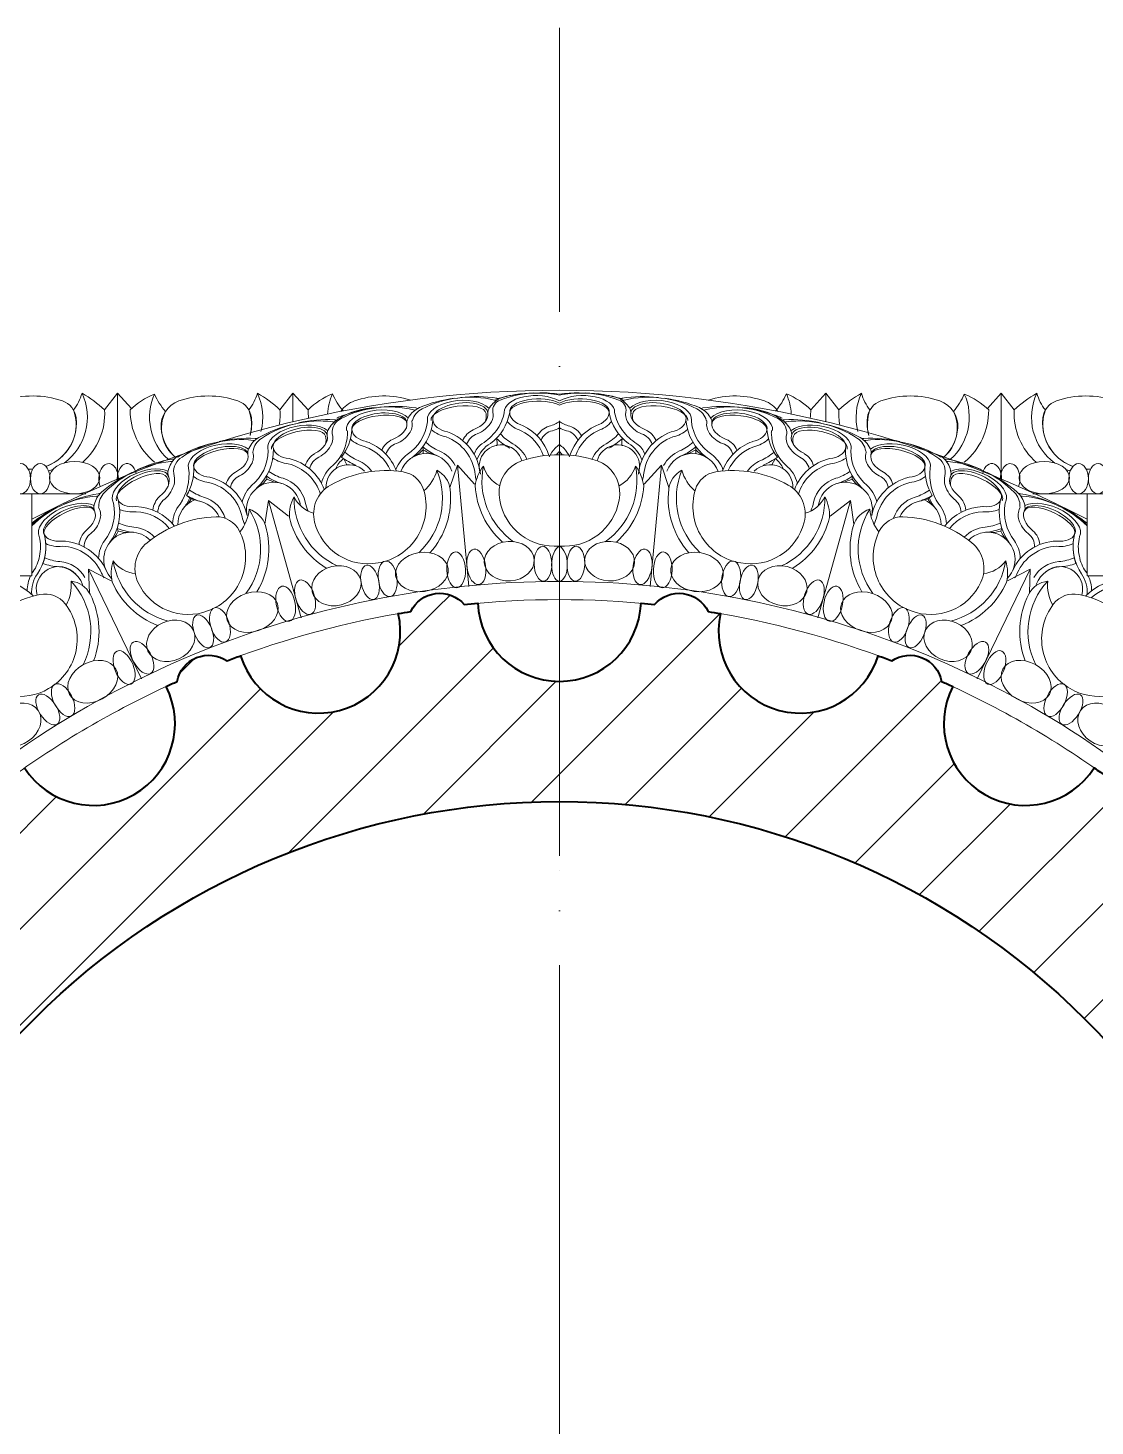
# Model space of a CAD drawing. Header units: millimetres. Extents: x 542654 to 551203, y 315718 to 321804.
# Drawn here: x 546226.6 to 546521, y 320487.3 to 320872.8 of the extents above; entities that cross this region are included whole.
import ezdxf

# ---------------------------------------------------------------- set-up
doc = ezdxf.new("R2010")
doc.units = ezdxf.units.MM
doc.linetypes.add('ACAD_ISO04W100', pattern=[30, 24, -3, 0, -3])
doc.layers.add('cad-block.com', color=250, linetype='Continuous')

msp = doc.modelspace()

# ---------------------------------------------------------------- hatches: boundary and pattern name
at = {"layer": 'cad-block.com', "lineweight": 15, "true_color": 0x000000}
h = msp.add_hatch(dxfattribs=at)
h.set_pattern_fill('ANSI31', color=18, scale=150, style=0)
h.set_pattern_definition([(45, (-1126099.823, -80286.563), (-13.25825215, 13.25825215), [])])
edge = h.paths.add_edge_path()
edge.add_arc((546631.96, 320453.48), 24.77, 177.8265, 265.2257)
edge.add_arc((546373.21, 320451.3), 257.67, 354.1553, 354.9869, ccw=False)
edge.add_arc((546623.73, 320418.33), 8.9, -64.2064, 49.2074, ccw=False)
edge.add_arc((546373.87, 320451.19), 257.01, 350.0647, 350.8467, ccw=False)
edge.add_arc((546622.11, 320384.86), 22.54, 77.4026, 252.7016)
edge.add_arc((546373.21, 320451.3), 257.67, 339.1553, 340.0384, ccw=False)
edge.add_arc((546606.66, 320354.61), 8.9, -79.2064, 34.2074, ccw=False)
edge.add_arc((546373.21, 320451.3), 257.67, 335.0207, 335.8457, ccw=False)
edge.add_arc((546596.02, 320322.69), 22.54, 61.4709, 238.5379)
edge.add_arc((546373.22, 320451.3), 257.66, 324.1553, 324.9882, ccw=False)
edge.add_arc((546573.68, 320297.49), 8.9, -94.2064, 19.2074, ccw=False)
edge.add_arc((546373.21, 320451.3), 257.67, 319.9981, 320.8457, ccw=False)
edge.add_arc((546555.37, 320269.05), 22.54, 47.4916, 222.4785)
edge.add_arc((546373.21, 320451.3), 257.67, 309.1553, 309.9719, ccw=False)
edge.add_arc((546527.03, 320250.84), 8.9, -109.2064, 4.2074, ccw=False)
edge.add_arc((546373.21, 320451.3), 257.67, 304.9273, 305.8457, ccw=False)
edge.add_arc((546501.79, 320227.85), 22.54, 32.764, 207.0672)
edge.add_arc((546373.22, 320451.28), 257.65, 294.1553, 294.904, ccw=False)
edge.add_arc((546469.91, 320217.86), 8.9, 235.7936, 349.2074, ccw=False)
edge.add_arc((546373.21, 320451.3), 257.67, 289.958, 290.8457, ccw=False)
edge.add_arc((546439.65, 320202.39), 22.54, 17.3263, 192.5624)
edge.add_arc((546373.21, 320451.3), 257.67, 279.1553, 279.9308, ccw=False)
edge.add_arc((546406.2, 320200.79), 8.9, 220.7936, 334.2074, ccw=False)
edge.add_arc((546373.21, 320451.3), 257.67, 275.0131, 275.8457, ccw=False)
edge.add_arc((546373.21, 320193.63), 22.54, 2.5066, 90)
edge.add_arc((546373.21, 320193.63), 22.54, 90, 177.4934)
edge.add_arc((546373.21, 320451.3), 257.67, 264.1543, 264.9869, ccw=False)
edge.add_arc((546340.23, 320200.79), 8.9, 205.7926, 319.2064, ccw=False)
edge.add_arc((546373.21, 320451.3), 257.67, 260.0692, 260.8447, ccw=False)
edge.add_arc((546306.78, 320202.39), 22.54, 347.4376, 522.6737)
edge.add_arc((546373.21, 320451.3), 257.67, 249.1543, 250.042, ccw=False)
edge.add_arc((546276.51, 320217.86), 8.9, 190.7926, 304.2064, ccw=False)
edge.add_arc((546373.2, 320451.28), 257.65, 245.096, 245.8447, ccw=False)
edge.add_arc((546244.64, 320227.85), 22.54, 332.9328, 507.236)
edge.add_arc((546373.21, 320451.3), 257.67, 234.1543, 235.0727, ccw=False)
edge.add_arc((546219.39, 320250.84), 8.9, 175.7926, 289.2064, ccw=False)
edge.add_arc((546373.21, 320451.3), 257.67, 230.0281, 230.8447, ccw=False)
edge.add_arc((546191.06, 320269.05), 22.54, 317.5215, 492.5084)
edge.add_arc((546373.21, 320451.3), 257.67, 219.1543, 220.0019, ccw=False)
edge.add_arc((546172.75, 320297.49), 8.9, 160.7926, 274.2064, ccw=False)
edge.add_arc((546373.2, 320451.3), 257.66, 215.0118, 215.8447, ccw=False)
edge.add_arc((546150.41, 320322.69), 22.54, 301.4621, 478.5291)
edge.add_arc((546373.21, 320451.3), 257.67, 204.1543, 204.9793, ccw=False)
edge.add_arc((546139.77, 320354.61), 8.9, 145.7926, 259.2064, ccw=False)
edge.add_arc((546373.21, 320451.3), 257.67, 199.9616, 200.8447, ccw=False)
edge.add_arc((546124.32, 320384.86), 22.54, 287.2984, 462.5974)
edge.add_arc((546372.55, 320451.19), 257.01, 189.1533, 189.9353, ccw=False)
edge.add_arc((546122.69, 320418.33), 8.9, 130.7926, 244.2064, ccw=False)
edge.add_arc((546373.21, 320451.3), 257.67, 185.0131, 185.8447, ccw=False)
edge.add_arc((546114.56, 320453.28), 24.57, 274.5848, 362.6533)
edge.add_arc((546114.56, 320455.55), 24.57, 357.3467, 445.4152)
edge.add_arc((546373.21, 320457.53), 257.67, 174.1553, 174.9869, ccw=False)
edge.add_arc((546122.69, 320490.51), 8.9, 115.7936, 229.2074, ccw=False)
edge.add_arc((546372.55, 320457.64), 257.01, 170.0647, 170.8467, ccw=False)
edge.add_arc((546124.32, 320523.97), 22.54, 257.4026, 432.7016)
edge.add_arc((546373.21, 320457.53), 257.67, 159.1553, 160.0384, ccw=False)
edge.add_arc((546139.77, 320554.22), 8.9, 100.7936, 214.2074, ccw=False)
edge.add_arc((546373.21, 320457.53), 257.67, 155.0207, 155.8457, ccw=False)
edge.add_arc((546150.41, 320586.14), 22.54, 241.4709, 418.5379)
edge.add_arc((546373.2, 320457.53), 257.66, 144.1553, 144.9882, ccw=False)
edge.add_arc((546172.75, 320611.35), 8.9, 85.7936, 199.2074, ccw=False)
edge.add_arc((546373.21, 320457.53), 257.67, 139.9981, 140.8457, ccw=False)
edge.add_arc((546191.06, 320639.78), 22.54, 227.4916, 402.4785)
edge.add_arc((546373.21, 320457.53), 257.67, 129.1553, 129.9719, ccw=False)
edge.add_arc((546219.39, 320657.99), 8.9, 70.7936, 184.2074, ccw=False)
edge.add_arc((546373.21, 320457.53), 257.67, 124.9273, 125.8457, ccw=False)
edge.add_arc((546244.64, 320680.98), 22.54, 212.764, 387.0672)
edge.add_arc((546373.2, 320457.55), 257.65, 114.1553, 114.904, ccw=False)
edge.add_arc((546276.51, 320690.97), 8.9, 55.7936, 169.2074, ccw=False)
edge.add_arc((546373.21, 320457.53), 257.67, 109.958, 110.8457, ccw=False)
edge.add_arc((546306.78, 320706.44), 22.54, 197.3263, 372.5624)
edge.add_arc((546373.21, 320457.53), 257.67, 99.1553, 99.9308, ccw=False)
edge.add_arc((546340.23, 320708.04), 8.9, 40.7936, 154.2074, ccw=False)
edge.add_arc((546373.21, 320457.53), 257.67, 95.0131, 95.8457, ccw=False)
edge.add_arc((546373.21, 320715.2), 22.54, 182.5066, 270)
edge.add_arc((546373.21, 320715.2), 22.54, 270, 357.4934)
edge.add_arc((546373.21, 320457.53), 257.67, 84.1543, 84.9869, ccw=False)
edge.add_arc((546406.2, 320708.04), 8.9, 25.7926, 139.2064, ccw=False)
edge.add_arc((546373.21, 320457.53), 257.67, 80.0692, 80.8447, ccw=False)
edge.add_arc((546439.65, 320706.44), 22.54, 167.4376, 342.6737)
edge.add_arc((546373.21, 320457.53), 257.67, 69.1543, 70.042, ccw=False)
edge.add_arc((546469.91, 320690.97), 8.9, 10.7926, 124.2064, ccw=False)
edge.add_arc((546373.22, 320457.55), 257.65, 65.096, 65.8447, ccw=False)
edge.add_arc((546501.79, 320680.98), 22.54, 152.9328, 327.236)
edge.add_arc((546373.21, 320457.53), 257.67, 54.1543, 55.0727, ccw=False)
edge.add_arc((546527.03, 320657.99), 8.9, -4.2074, 109.2064, ccw=False)
edge.add_arc((546373.21, 320457.53), 257.67, 50.0281, 50.8447, ccw=False)
edge.add_arc((546555.37, 320639.78), 22.54, 137.5215, 312.5084)
edge.add_arc((546373.21, 320457.53), 257.67, 39.1543, 40.0019, ccw=False)
edge.add_arc((546573.68, 320611.35), 8.9, -19.2074, 94.2064, ccw=False)
edge.add_arc((546373.22, 320457.53), 257.66, 35.0118, 35.8447, ccw=False)
edge.add_arc((546596.02, 320586.14), 22.54, 121.4621, 298.5291)
edge.add_arc((546373.21, 320457.53), 257.67, 24.1543, 24.9793, ccw=False)
edge.add_arc((546606.66, 320554.22), 8.9, -34.2074, 79.2064, ccw=False)
edge.add_arc((546373.21, 320457.53), 257.67, 19.9616, 20.8447, ccw=False)
edge.add_arc((546622.11, 320523.97), 22.54, 107.2984, 282.5974)
edge.add_arc((546373.87, 320457.64), 257.01, 9.1533, 9.9353, ccw=False)
edge.add_arc((546623.73, 320490.51), 8.9, -49.2074, 64.2064, ccw=False)
edge.add_arc((546373.21, 320457.53), 257.67, 5.0131, 5.8447, ccw=False)
edge.add_arc((546631.96, 320455.35), 24.77, 94.7743, 182.1735)
edge = h.paths.add_edge_path(flags=16)
edge.add_arc((546373.21, 320454.42), 205.1, 89.9994, 180, ccw=False)
edge.add_arc((546373.21, 320454.42), 205.1, 0, 90.0006, ccw=False)
edge.add_arc((546373.21, 320454.42), 205.1, -90.0006, 0, ccw=False)
edge.add_arc((546373.21, 320454.42), 205.1, 180, 270.0006, ccw=False)

# ---------------------------------------------------------------- linework, layer by layer
at = {"layer": 'cad-block.com', "color": 18, "linetype": 'ACAD_ISO04W100', "lineweight": 15, "ltscale": 5, "true_color": 0x000000}
for points in [[(546373.22, 320344.3), (546373.22, 320872.85)], [(546373.22, 320564.53), (546373.22, 320035.98)]]:
    msp.add_lwpolyline(points, dxfattribs=at)
at = {"layer": 'cad-block.com', "color": 18, "lineweight": 15, "true_color": 0x000000}
for points in [[(546223.12, 320751.88, -0.101551), (546218.9, 320754.39, -0.192304), (546214.95, 320762.54, -0.339953), (546219.87, 320770, -0.167449), (546236.14, 320770, -0.287977), (546239.88, 320765.36, -0.218078), (546236.63, 320755.31, -0.122256), (546231.56, 320751.94, -0.122256)], [(546236.57, 320752.86, 0.359399), (546241.52, 320772.12, -0.095363), (546239.17, 320767.5, -0.306751), (546235.89, 320754.57, -0.101588), (546231.56, 320751.93, -0.101588)], [(546241.52, 320772.12, -0.06195), (546247.74, 320767.5, -0.235173), (546241.64, 320753.06, -0.235173)], [(546261.52, 320753.11, -0.223389), (546254.79, 320767.5, -0.09981), (546261.53, 320771.9)], [(546267.29, 320754.39, -0.346391), (546264.53, 320767.11, -0.077991), (546261.53, 320771.9, 0.32575), (546265.3, 320753.9, 0.32575)], [(546267.29, 320754.39, -0.103412), (546267.29, 320754.39, -0.192304), (546263.34, 320762.54, -0.339953), (546268.26, 320770, -0.167449), (546284.53, 320770, -0.287977), (546288.26, 320765.36, -0.097139), (546287.89, 320760.49, -0.097139)], [(546290.89, 320761.6, 0.174244), (546289.9, 320772.12, -0.095363), (546287.55, 320767.5, -0.150786), (546287.89, 320760.49, -0.150786)], [(546289.9, 320772.12, -0.06195), (546296.13, 320767.5, -0.059934), (546295.89, 320763.31, -0.059934)], [(546304.02, 320765.25, -0.030849), (546303.88, 320767.55, -0.09981), (546310.62, 320771.95)], [(546313.55, 320767.24, -0.076383), (546310.62, 320771.95, 0.092493), (546309.27, 320766.39)], [(546312.93, 320767.12, -0.164693), (546316.65, 320770, -0.159128), (546332.15, 320770.25, -0.159128)], [(546331.12, 320763.76, -0.160145), (546331.59, 320765.5, -0.142486), (546334.62, 320768.17, -0.065451), (546344.24, 320770.75, -0.065451)], [(546332.54, 320764.25, -0.375012), (546332.69, 320764.64, -0.214877), (546335.35, 320767.82, -0.094059), (546345.22, 320770.8, -0.071007)], [(546355.8, 320770.09, 0.024119), (546355.33, 320770.22, 0.093177), (546345.14, 320770.79)], [(546356.55, 320770.58, 0.020284), (546355.96, 320770.73, 0.065451), (546346, 320770.96, 0.065451)], [(546353.47, 320766.43, -0.154889), (546353.93, 320768.12, -0.142486), (546356.97, 320770.79, -0.070806), (546363.76, 320771.96, -0.039582)], [(546354.88, 320766.94, -0.37953), (546356.88, 320770.21, -0.093177), (546366.9, 320772.15)], [(546355.69, 320770.44, -0.018642), (546356.19, 320770.64, -0.065451), (546366.03, 320772.2, -0.065451)], [(546373.22, 320771.59, 0.057586), (546366.9, 320772.15)], [(546373.22, 320771.86, 0.035612), (546367.79, 320772.23)], [(546373.22, 320771.86, -0.035612), (546378.64, 320772.23)], [(546373.22, 320771.59, -0.057586), (546379.54, 320772.15)], [(546391.55, 320766.94, 0.37953), (546389.56, 320770.21, 0.093177), (546379.54, 320772.15)], [(546390.75, 320770.44, 0.018642), (546390.24, 320770.64, 0.065451), (546380.4, 320772.2, 0.065451)], [(546392.97, 320766.43, 0.154889), (546392.5, 320768.12, 0.142486), (546389.47, 320770.79, 0.070806), (546382.67, 320771.96, 0.039582)], [(546389.88, 320770.58, -0.020284), (546390.48, 320770.73, -0.065451), (546400.44, 320770.96, -0.065451)], [(546390.63, 320770.09, -0.024119), (546391.1, 320770.22, -0.093177), (546401.29, 320770.79)], [(546413.89, 320764.25, 0.375012), (546413.74, 320764.64, 0.214877), (546411.08, 320767.82, 0.094059), (546401.21, 320770.8, 0.071007)], [(546415.31, 320763.76, 0.160145), (546414.84, 320765.5, 0.142486), (546411.81, 320768.17, 0.065451), (546402.19, 320770.75, 0.065451)], [(546433.5, 320767.12, 0.164693), (546429.78, 320770, 0.159128), (546414.28, 320770.25, 0.159128)], [(546432.89, 320767.24, 0.076383), (546435.81, 320771.95, -0.092493), (546437.17, 320766.39)], [(546442.41, 320765.25, 0.030849), (546442.55, 320767.55, 0.09981), (546435.81, 320771.95)], [(546456.53, 320772.12, 0.06195), (546450.31, 320767.5, 0.059934), (546450.55, 320763.31, 0.059934)], [(546455.54, 320761.6, -0.174244), (546456.53, 320772.12, 0.095363), (546458.88, 320767.5, 0.150786), (546458.54, 320760.49, 0.150786)], [(546479.14, 320754.39, 0.103412), (546479.14, 320754.39, 0.192304), (546483.1, 320762.54, 0.339953), (546478.17, 320770, 0.167449), (546461.9, 320770, 0.287977), (546458.17, 320765.36, 0.097139), (546458.54, 320760.49, 0.097139)], [(546479.14, 320754.39, 0.346391), (546481.9, 320767.11, 0.077991), (546484.9, 320771.9, -0.32575), (546481.13, 320753.9, -0.32575)], [(546484.91, 320753.11, 0.223389), (546491.64, 320767.5, 0.09981), (546484.9, 320771.9)], [(546504.92, 320772.12, 0.06195), (546498.7, 320767.5, 0.235173), (546504.79, 320753.06, 0.235173)], [(546509.87, 320752.86, -0.359399), (546504.92, 320772.12, 0.095363), (546507.27, 320767.5, 0.306751), (546510.54, 320754.57, 0.101588), (546514.87, 320751.93, 0.101588)], [(546523.32, 320751.88, 0.101551), (546527.53, 320754.39, 0.192304), (546531.49, 320762.54, 0.339953), (546526.56, 320770, 0.167449), (546510.29, 320770, 0.287977), (546506.56, 320765.36, 0.218078), (546509.8, 320755.31, 0.122256), (546514.87, 320751.94, 0.122256)], [(546309.17, 320760.27, -0.154889), (546309.45, 320762, -0.142486), (546312.17, 320764.99, -0.14194), (546322.77, 320768.11)], [(546310.52, 320760.93, -0.306939), (546313.01, 320765.14, -0.093177), (546322.77, 320768.11)], [(546311.8, 320765.24, -0.018642), (546312.28, 320765.49, -0.065451), (546321.9, 320768.06, -0.065451)], [(546333.39, 320767.43, 0.020326), (546332.99, 320767.54, 0.093407), (546322.77, 320768.11)], [(546334.14, 320767.92, 0.01773), (546333.62, 320768.05, 0.065459), (546323.65, 320768.27, 0.065459)], [(546352.98, 320766.5, -0.150462), (546352.74, 320764.27, 1140.797871)], [(546353.5, 320766.5, -0.0002), (546353.5, 320766.51, -0.0002)], [(546359.49, 320766.78, -0.197643), (546354.16, 320758.3, -0.145453)], [(546354.46, 320764.27, 0.172817), (546354.88, 320766.94, 0.467619)], [(546357.99, 320766.82, -0.115094), (546355.82, 320761.84, -0.113469)], [(546386.94, 320766.78, 0.197643), (546392.27, 320758.3, 0.145453)], [(546388.45, 320766.82, 0.115094), (546390.61, 320761.84, 0.113469)], [(546391.97, 320764.27, -0.172817), (546391.55, 320766.94, -0.467619)], [(546392.94, 320766.5, 0.0002), (546392.94, 320766.51, 0.0002)], [(546393.45, 320766.5, 0.150462), (546393.69, 320764.27, -1140.797871)], [(546412.3, 320767.92, -0.01773), (546412.82, 320768.05, -0.065459), (546422.78, 320768.27, -0.065459)], [(546413.04, 320767.43, -0.020326), (546413.44, 320767.54, -0.093407), (546423.66, 320768.11)], [(546437.26, 320760.27, 0.154889), (546436.98, 320762, 0.142486), (546434.27, 320764.99, 0.14194), (546423.66, 320768.11)], [(546435.91, 320760.93, 0.306939), (546433.42, 320765.14, 0.093177), (546423.66, 320768.11)], [(546434.63, 320765.24, 0.018642), (546434.15, 320765.49, 0.065451), (546424.53, 320768.06, 0.065451)], [(546287.26, 320755.14, -0.160145), (546287.53, 320756.91, -0.142486), (546290.25, 320759.91, -0.065451), (546299.53, 320763.53, -0.065451)], [(546288.62, 320755.78, -0.375012), (546288.72, 320756.18, -0.214877), (546291.01, 320759.64, -0.094059), (546300.49, 320763.7, -0.071007)], [(546311.09, 320764.17, 0.024119), (546310.61, 320764.24, 0.093177), (546300.41, 320763.68)], [(546311.78, 320764.73, 0.020284), (546311.17, 320764.82, 0.065451), (546301.24, 320763.94, 0.065451)], [(546315.97, 320762, -0.145453), (546313.09, 320754.49, -0.145453)], [(546314.69, 320761.84, -0.086243), (546314.75, 320760.9)], [(546336.8, 320764.24, -0.220522), (546331.2, 320755.19, 0.067828), (546329.47, 320753.5, 0.067828)], [(546331.78, 320761.01, 0.207831), (546332.54, 320764.25, 0.467619)], [(546338.31, 320764.68, -0.220603), (546332.5, 320754.32, 0.066571), (546332.5, 320754.32)], [(546336.78, 320764.72, -0.076886), (546336.8, 320764.24, -0.711485)], [(546350.28, 320748.15, -0.042276), (546349.98, 320749.63, 0.288999), (546341.95, 320760.05, -0.123631), (546337.86, 320762.1)], [(546351.43, 320749.79, 0.290613), (546342.35, 320761.45), (546342.35, 320761.45)], [(546349.43, 320762.03, -0.165719), (546349.43, 320762.03, 0.184944), (546346.54, 320759.05)], [(546354.46, 320764.27, -0.167244), (546350.56, 320760.93, 0.221723), (546347.61, 320758.06, 0.21466)], [(546355.82, 320761.84, -0.087953), (546351.85, 320758.16, 0.177785), (546349.68, 320755.29, 52748.141496)], [(546355.82, 320761.84, -0.000004), (546355.82, 320761.83, -0.000004)], [(546368.83, 320754.86, 0.195532), (546362.65, 320761.79, -0.142365), (546358.82, 320764.35)], [(546370.32, 320754.97, 0.205239), (546363.18, 320763.14), (546363.18, 320763.14)], [(546370.37, 320763.02, -0.132314), (546370.37, 320763.02, 0.187603), (546367.09, 320760.33)], [(546373.22, 320762.58, -0.068616), (546371.28, 320761.78, 0.25156), (546368.14, 320759.13)], [(546373.22, 320762.58, 0.068616), (546375.15, 320761.78, -0.25156), (546378.3, 320759.13)], [(546376.06, 320763.02, 0.132314), (546376.06, 320763.02, -0.187603), (546379.34, 320760.33)], [(546376.11, 320754.97, -0.205239), (546383.25, 320763.14), (546383.25, 320763.14)], [(546377.61, 320754.86, -0.195532), (546383.79, 320761.79, 0.142365), (546387.61, 320764.35)], [(546390.61, 320761.84, 0.000004), (546390.61, 320761.83, 0.000004)], [(546390.61, 320761.84, 0.087953), (546394.58, 320758.16, -0.177785), (546396.75, 320755.29, -52748.141496)], [(546391.97, 320764.27, 0.167244), (546395.88, 320760.93, -0.221723), (546398.82, 320758.06, -0.21466)], [(546395.01, 320749.79, -0.290613), (546404.08, 320761.45), (546404.08, 320761.45)], [(546396.15, 320748.15, 0.042276), (546396.45, 320749.63, -0.288999), (546404.48, 320760.05, 0.123631), (546408.57, 320762.1)], [(546397, 320762.03, 0.165719), (546397, 320762.03, -0.184944), (546399.9, 320759.05)], [(546408.13, 320764.68, 0.220603), (546413.93, 320754.32, -0.066571), (546413.93, 320754.32)], [(546409.65, 320764.72, 0.076886), (546409.63, 320764.24, 0.711485)], [(546409.63, 320764.24, 0.220522), (546415.23, 320755.19, -0.067828), (546416.96, 320753.5, -0.067828)], [(546414.65, 320761.01, -0.207831), (546413.89, 320764.25, -0.467619)], [(546430.47, 320762, 0.145453), (546433.34, 320754.49, 0.145453)], [(546431.75, 320761.84, 0.086243), (546431.68, 320760.9)], [(546434.66, 320764.73, -0.020284), (546435.26, 320764.82, -0.065451), (546445.19, 320763.94, -0.065451)], [(546435.35, 320764.17, -0.024119), (546435.83, 320764.24, -0.093177), (546446.02, 320763.68)], [(546457.81, 320755.78, 0.375012), (546457.71, 320756.18, 0.214877), (546455.42, 320759.64, 0.094059), (546445.94, 320763.7, 0.071007)], [(546459.17, 320755.14, 0.160145), (546458.9, 320756.91, 0.142486), (546456.18, 320759.91, 0.065451), (546446.91, 320763.53, 0.065451)], [(546266.81, 320750, -0.2986), (546269.11, 320754.5, -0.093177), (546278.48, 320758.53)], [(546267.9, 320754.46, -0.018642), (546268.34, 320754.76, -0.065451), (546277.62, 320758.39, -0.065451)], [(546289.11, 320759.04, 0.020326), (546288.7, 320759.1, 0.093407), (546278.48, 320758.53)], [(546289.8, 320759.6, 0.01773), (546289.26, 320759.67, 0.065459), (546279.34, 320758.79, 0.065459)], [(546310.4, 320758.24, -0.167244), (546306.89, 320754.48, 0.221723), (546304.28, 320751.3, 0.21466)], [(546308.68, 320760.29, -0.150462), (546308.69, 320758.04, 1140.797871)], [(546309.19, 320760.34, -0.0002), (546309.19, 320760.35, -0.0002)], [(546310.4, 320758.24, 0.172817), (546310.52, 320760.93, 0.467619)], [(546314.75, 320760.9, -0.203725), (546310.77, 320752.26, 0.068195), (546310.77, 320752.26, 0.068195)], [(546326.65, 320750.77, 0.203444), (546319.62, 320757.36, -0.142365), (546315.55, 320759.51)], [(546328.28, 320750.61, 0.220912), (546320.01, 320758.76), (546320.01, 320758.76)], [(546327.18, 320759.38, -0.132314), (546327.18, 320759.38, 0.187603), (546324.2, 320756.37)], [(546331.78, 320761.01, -0.150244), (546328.21, 320758.24, 0.25156), (546325.36, 320755.28, 0.21133)], [(546339.48, 320754.9, -0.07743), (546335.56, 320757.35)], [(546344.47, 320752.15, 0.172942), (546340.05, 320756.23, -0.080911), (546336.38, 320758.57)], [(546355.85, 320759.61, -0.164931), (546355.89, 320757.57, 1.326627)], [(546364.24, 320753.86, 0.167177), (546360.35, 320758.2, -0.081294), (546356.92, 320760.92)], [(546373.22, 320757.96, 0.043697), (546372.04, 320756.93)], [(546373.22, 320757.96, -0.043697), (546374.39, 320756.93)], [(546382.19, 320753.86, -0.167177), (546386.08, 320758.2, 0.081294), (546389.51, 320760.92)], [(546390.58, 320759.61, 0.164931), (546390.54, 320757.57, -1.326627)], [(546401.97, 320752.15, -0.172942), (546406.38, 320756.23, 0.080911), (546410.06, 320758.57)], [(546406.95, 320754.9, 0.07743), (546410.87, 320757.35)], [(546414.65, 320761.01, 0.150244), (546418.22, 320758.24, -0.25156), (546421.07, 320755.28, -0.21133)], [(546418.15, 320750.61, -0.220912), (546426.42, 320758.76), (546426.42, 320758.76)], [(546419.25, 320759.38, 0.132314), (546419.25, 320759.38, -0.187603), (546422.24, 320756.37)], [(546419.79, 320750.77, -0.203444), (546426.81, 320757.36, 0.142365), (546430.88, 320759.51)], [(546431.68, 320760.9, 0.203725), (546435.67, 320752.26, -0.068195), (546435.67, 320752.26, -0.068195)], [(546436.03, 320758.24, -0.172817), (546435.91, 320760.93, -0.467619)], [(546436.03, 320758.24, 0.167244), (546439.54, 320754.48, -0.221723), (546442.15, 320751.3, -0.21466)], [(546437.24, 320760.34, 0.0002), (546437.24, 320760.35, 0.0002)], [(546437.75, 320760.29, 0.150462), (546437.74, 320758.04, -1140.797871)], [(546456.64, 320759.6, -0.01773), (546457.17, 320759.67, -0.065459), (546467.09, 320758.79, -0.065459)], [(546457.33, 320759.04, -0.020326), (546457.73, 320759.1, -0.093407), (546467.95, 320758.53)], [(546479.62, 320750, 0.2986), (546477.33, 320754.5, 0.093177), (546467.95, 320758.53)], [(546478.54, 320754.46, 0.018642), (546478.09, 320754.76, 0.065451), (546468.81, 320758.39, 0.065451)], [(546267.01, 320753.98, 0.020284), (546266.4, 320753.94, 0.065451), (546256.86, 320751.05, 0.065451)], [(546265.37, 320749.07, -0.154889), (546265.29, 320750.83, -0.142486), (546267.34, 320754.31, -0.005361), (546268.02, 320754.88, -0.005361)], [(546292.85, 320756.24, -0.220522), (546288.29, 320746.63, 0.067828), (546286.76, 320744.76, 0.067828)], [(546288.22, 320752.48, 0.207831), (546288.62, 320755.78, 0.467619)], [(546294.3, 320756.85, -0.220603), (546289.68, 320745.91, 0.066571), (546289.68, 320745.91)], [(546292.77, 320756.72, -0.076886), (546292.85, 320756.24, -0.711485)], [(546307.28, 320744.31, 0.263761), (546298.43, 320752.65, -0.123631), (546294.15, 320754.23)], [(546308.41, 320745.51, 0.249974), (546298.68, 320754.08), (546298.68, 320754.08)], [(546305.65, 320755.45, -0.165719), (546305.65, 320755.45, 0.184944), (546303.1, 320752.17)], [(546313.7, 320754.06, 0.161174), (546311.52, 320751.3, 1.326627)], [(546312.83, 320756.69, -0.000004), (546312.83, 320756.69, -0.000004)], [(546321.47, 320750.53, 0.137047), (546317.71, 320753.55, -0.081294), (546314.02, 320755.9)], [(546335.59, 320756.55, -0.084322), (546333.49, 320754.85, 1.326627)], [(546335.59, 320756.55, 0.07015), (546337.98, 320755.36, 19.622148)], [(546371.81, 320729.94, -0.186893), (546361.53, 320733.92, -0.192304), (546356.59, 320744.1, -0.339953), (546362.75, 320753.43, -0.085544), (546373.22, 320755.13, -0.085544)], [(546374.62, 320729.94, 0.186893), (546384.9, 320733.92, 0.192304), (546389.84, 320744.1, 0.339953), (546383.68, 320753.43, 0.085544), (546373.22, 320755.13, 0.085544)], [(546410.84, 320756.55, -0.07015), (546408.45, 320755.36, -19.622148)], [(546410.84, 320756.55, 0.084322), (546412.95, 320754.85, -1.326627)], [(546424.96, 320750.53, -0.137047), (546428.72, 320753.55, 0.081294), (546432.41, 320755.9)], [(546432.74, 320754.06, -0.161174), (546434.91, 320751.3, -1.326627)], [(546433.61, 320756.69, 0.000004), (546433.61, 320756.69, 0.000004)], [(546438.03, 320745.51, -0.249974), (546447.75, 320754.08), (546447.75, 320754.08)], [(546439.15, 320744.31, -0.263761), (546448, 320752.65, 0.123631), (546452.29, 320754.23)], [(546440.78, 320755.45, 0.165719), (546440.78, 320755.45, -0.184944), (546443.33, 320752.17)], [(546452.13, 320756.85, 0.220603), (546456.76, 320745.91, -0.066571), (546456.76, 320745.91)], [(546453.66, 320756.72, 0.076886), (546453.58, 320756.24, 0.711485)], [(546453.58, 320756.24, 0.220522), (546458.14, 320746.63, -0.067828), (546459.68, 320744.76, -0.067828)], [(546458.22, 320752.48, -0.207831), (546457.81, 320755.78, -0.467619)], [(546481.06, 320749.07, 0.154889), (546481.14, 320750.83, 0.142486), (546479.09, 320754.31, 0.005361), (546478.41, 320754.88, 0.005361)], [(546479.42, 320753.98, -0.020284), (546480.03, 320753.94, -0.065451), (546489.57, 320751.05, -0.065451)], [(546227.12, 320751.21, -0.008495), (546226.7, 320751.22, -0.008495)], [(546227.97, 320751.21, -0.025321), (546226.7, 320751.2)], [(546227.93, 320751.22, -0.015978), (546227.12, 320751.21)], [(546227.17, 320749.87, 0.005183), (546227.49, 320749.87, 0.005183)], [(546232.31, 320750.67, 0.021792), (546233.58, 320751.16, 0.021792)], [(546244.97, 320739.58, -0.160145), (546244.88, 320741.37, -0.142486), (546246.92, 320744.85, -0.065451), (546255.26, 320750.3, -0.065451)], [(546246.17, 320740.48, -0.375012), (546246.19, 320740.89, -0.214877), (546247.72, 320744.75, -0.094059), (546256.18, 320750.66, -0.071007)], [(546266.45, 320753.28, 0.024119), (546265.96, 320753.26, 0.093177), (546256.1, 320750.63)], [(546266.99, 320747.34, 0.079465), (546266.81, 320750, 0.467619)], [(546270.92, 320751.42, -0.184908), (546268.57, 320741.56, 0.068195), (546268.57, 320741.56, 0.068195)], [(546272.39, 320751.7, -0.145453), (546270.37, 320743.92, -0.145453)], [(546283.83, 320750.35, -0.132314), (546283.83, 320750.35, 0.187603), (546281.2, 320747.02)], [(546288.22, 320752.48, -0.150244), (546284.98, 320749.33, 0.25156), (546282.47, 320746.07, 0.21133)], [(546303.91, 320739.6, -0.053935), (546303.11, 320742.1, 0.268575), (546296.97, 320748.65, -0.080911), (546293.06, 320750.56)], [(546323.19, 320725.31, -0.186893), (546312.37, 320727.39, -0.192304), (546305.69, 320736.52, -0.339953), (546310.09, 320746.8, -0.167449), (546330.09, 320750.43, -0.287977), (546335.72, 320745.56, -0.218078), (546333.98, 320732.47, -0.214395), (546323.19, 320725.31, -258.975985)], [(546334.43, 320728.14, 0.31169), (546339.44, 320750.86, -0.14864), (546335.84, 320745.17)], [(546337.5, 320728.11, 0.213095), (546343.07, 320745.64, 0.253318), (546339.44, 320750.86)], [(546352.24, 320752.01, 0.134014), (546349.97, 320746.63, 0.19876), (546357.47, 320731.09, 0.19876)], [(546356.75, 320746.59, -0.205857), (546352.24, 320752.01, 0.29849), (546360.59, 320731.17, 0.29849)], [(546389.68, 320746.59, 0.205857), (546394.19, 320752.01, -0.29849), (546385.84, 320731.17, -0.29849)], [(546394.19, 320752.01, -0.134014), (546396.46, 320746.63, -0.19876), (546388.97, 320731.09, -0.19876)], [(546408.94, 320728.11, -0.213095), (546403.36, 320745.64, -0.253318), (546407, 320750.86)], [(546412.01, 320728.14, -0.31169), (546407, 320750.86, 0.14864), (546410.6, 320745.17)], [(546423.24, 320725.31, 0.186893), (546434.06, 320727.39, 0.192304), (546440.74, 320736.52, 0.339953), (546436.35, 320746.8, 0.167449), (546416.34, 320750.43, 0.287977), (546410.71, 320745.56, 0.218078), (546412.46, 320732.47, 0.214395), (546423.24, 320725.31, 258.975985)], [(546442.53, 320739.6, 0.053935), (546443.33, 320742.1, -0.268575), (546449.46, 320748.65, 0.080911), (546453.37, 320750.56)], [(546458.22, 320752.48, 0.150244), (546461.45, 320749.33, -0.25156), (546463.96, 320746.07, -0.21133)], [(546462.6, 320750.35, 0.132314), (546462.6, 320750.35, -0.187603), (546465.23, 320747.02)], [(546474.04, 320751.7, 0.145453), (546476.06, 320743.92, 0.145453)], [(546475.52, 320751.42, 0.184908), (546477.86, 320741.56, -0.068195), (546477.86, 320741.56, -0.068195)], [(546479.44, 320747.34, -0.079465), (546479.62, 320750, -0.467619)], [(546479.98, 320753.28, -0.024119), (546480.47, 320753.26, -0.093177), (546490.33, 320750.63)], [(546500.26, 320740.48, 0.375012), (546500.24, 320740.89, 0.214877), (546498.71, 320744.75, 0.094059), (546490.26, 320750.66, 0.071007)], [(546501.46, 320739.58, 0.160145), (546501.56, 320741.37, 0.142486), (546499.51, 320744.85, 0.065451), (546491.17, 320750.3, 0.065451)], [(546514.12, 320750.67, -0.021792), (546512.85, 320751.16, -0.021792)], [(546518.46, 320751.21, 0.025321), (546519.74, 320751.2)], [(546518.51, 320751.22, 0.015978), (546519.31, 320751.21)], [(546519.26, 320749.87, -0.005183), (546518.94, 320749.87, -0.005183)], [(546519.31, 320751.21, 0.008495), (546519.73, 320751.22, 0.008495)], [(546266.99, 320747.34, -0.167244), (546264.32, 320742.94, 0.221723), (546262.42, 320739.29, 0.21466)], [(546264.89, 320748.99, -0.150462), (546265.36, 320746.8, 1140.797871)], [(546265.38, 320749.15, -0.0002), (546265.38, 320749.16, -0.0002)], [(546269.86, 320746.09, -0.000004), (546269.86, 320746.09, -0.000004)], [(546286.43, 320735.97, -0.061935), (546285.67, 320738.05, 0.288678), (546276.54, 320747.5, -0.142365), (546272.26, 320749.19)], [(546287.08, 320738.36, 0.290609), (546276.78, 320748.94), (546276.78, 320748.94)], [(546292.5, 320748.46, -0.084322), (546290.6, 320746.55, 1.326627)], [(546296.55, 320747.26, -0.07743), (546292.39, 320749.25)], [(546292.5, 320748.46, 0.07015), (546295.01, 320747.55, 19.622148)], [(546449.88, 320747.26, 0.07743), (546454.05, 320749.25)], [(546453.93, 320748.46, -0.07015), (546451.42, 320747.55, -19.622148)], [(546453.93, 320748.46, 0.084322), (546455.83, 320746.55, -1.326627)], [(546459.35, 320738.36, -0.290609), (546469.66, 320748.94), (546469.66, 320748.94)], [(546460, 320735.97, 0.061935), (546460.77, 320738.05, -0.288678), (546469.89, 320747.5, 0.142365), (546474.18, 320749.19)], [(546476.57, 320746.09, 0.000004), (546476.57, 320746.09, 0.000004)], [(546479.44, 320747.34, 0.167244), (546482.11, 320742.94, -0.221723), (546484.01, 320739.29, -0.21466)], [(546481.05, 320749.15, 0.0002), (546481.06, 320749.16, 0.0002)], [(546481.54, 320748.99, 0.150462), (546481.08, 320746.8, -1140.797871)], [(546245.98, 320743.77, 0.020326), (546245.57, 320743.74, 0.093407), (546235.69, 320741.1)], [(546246.54, 320744.46, 0.01773), (546246.01, 320744.42, 0.065459), (546236.47, 320741.53, 0.065459)], [(546251.51, 320742.69, -0.220603), (546249.23, 320731.03, 0.066571), (546249.23, 320731.03)], [(546250.05, 320742.25, -0.076886), (546250.22, 320741.8, -0.711485)], [(546262.91, 320743.64, -0.165719), (546262.91, 320743.64, 0.184944), (546261.09, 320739.9)], [(546271.32, 320743.41, -0.058742), (546269.71, 320740.67, -0.227666)], [(546271.61, 320742.95, -0.071623), (546270.44, 320741.41, 1.326627)], [(546281.02, 320737.62, 0.247986), (546275.07, 320743.5, -0.081294), (546271.14, 320745.43)], [(546300, 320743.53, 0.134014), (546298.72, 320737.83, 0.19876), (546308.87, 320723.88, 0.19876)], [(546305.41, 320739, -0.205857), (546300, 320743.53, 0.29849), (546311.93, 320724.52, 0.29849)], [(546441.03, 320739, 0.205857), (546446.43, 320743.53, -0.29849), (546434.5, 320724.52, -0.29849)], [(546446.43, 320743.53, -0.134014), (546447.71, 320737.83, -0.19876), (546437.56, 320723.88, -0.19876)], [(546465.41, 320737.62, -0.247986), (546471.37, 320743.5, 0.081294), (546475.3, 320745.43)], [(546474.83, 320742.95, 0.071623), (546475.99, 320741.41, -1.326627)], [(546475.12, 320743.41, 0.058742), (546476.72, 320740.67, 0.227666)], [(546483.52, 320743.64, 0.165719), (546483.52, 320743.64, -0.184944), (546485.34, 320739.9)], [(546494.92, 320742.69, 0.220603), (546497.21, 320731.03, -0.066571), (546497.21, 320731.03)], [(546496.38, 320742.25, 0.076886), (546496.21, 320741.8, 0.711485)], [(546499.89, 320744.46, -0.01773), (546500.42, 320744.42, -0.065459), (546509.96, 320741.53, -0.065459)], [(546500.45, 320743.77, -0.020326), (546500.86, 320743.74, -0.093407), (546510.75, 320741.1)], [(546227.67, 320735.57, -0.088814), (546235.69, 320741.1)], [(546227.67, 320736.28, -0.05577), (546234.87, 320740.79)], [(546227.67, 320735.79, -0.038021), (546232.51, 320739.81, -0.038021)], [(546246.45, 320737.16, 0.207831), (546246.17, 320740.48, 0.467619)], [(546250.22, 320741.8, -0.220522), (546247.72, 320731.45, 0.067828), (546246.6, 320729.31, 0.067828)], [(546265.59, 320734.85, 0.217614), (546256.42, 320739.42, -0.123631), (546251.9, 320740.1)], [(546276.18, 320712.07, -0.186893), (546265.16, 320712.19, -0.192304), (546256.96, 320719.98, -0.339953), (546259.45, 320730.88, -0.167449), (546278.48, 320738.03, -0.287977), (546284.89, 320734.24, -0.218078), (546285.51, 320721.05, -0.214395), (546276.18, 320712.07, -258.975985)], [(546266.99, 320735.42, 0.227817), (546256.37, 320740.87), (546256.37, 320740.87)], [(546286.73, 320716.86, 0.31169), (546287.6, 320740.12, -0.14864), (546285.08, 320733.87)], [(546289.76, 320717.38, 0.213095), (546292.12, 320735.62, 0.253318), (546287.6, 320740.12)], [(546456.68, 320717.38, -0.213095), (546454.32, 320735.62, -0.253318), (546458.83, 320740.12)], [(546459.7, 320716.86, -0.31169), (546458.83, 320740.12, 0.14864), (546461.35, 320733.87)], [(546470.25, 320712.07, 0.186893), (546481.27, 320712.19, 0.192304), (546489.47, 320719.98, 0.339953), (546486.98, 320730.88, 0.167449), (546467.95, 320738.03, 0.287977), (546461.54, 320734.24, 0.218078), (546460.92, 320721.05, 0.214395), (546470.25, 320712.07, 258.975985)], [(546479.45, 320735.42, -0.227817), (546490.06, 320740.87), (546490.06, 320740.87)], [(546480.85, 320734.85, -0.217614), (546490.01, 320739.42, 0.123631), (546494.53, 320740.1)], [(546496.21, 320741.8, 0.220522), (546498.71, 320731.45, -0.067828), (546499.83, 320729.31, -0.067828)], [(546499.98, 320737.16, -0.207831), (546500.26, 320740.48, -0.467619)], [(546518.76, 320735.57, 0.088814), (546510.75, 320741.1)], [(546518.76, 320736.28, 0.05577), (546511.56, 320740.79)], [(546518.76, 320735.79, 0.038021), (546513.92, 320739.81, 0.038021)], [(546242.59, 320734.18, -0.132314), (546242.59, 320734.18, 0.187603), (546240.7, 320730.39)], [(546246.45, 320737.16, -0.150244), (546243.93, 320733.42, 0.25156), (546242.14, 320729.72, 0.21133)], [(546255.68, 320733.76, -0.07743), (546251.19, 320734.86)], [(546261.52, 320732.45, 0.182919), (546255.81, 320735.2, -0.080911), (546251.59, 320736.27)], [(546484.91, 320732.45, -0.182919), (546490.62, 320735.2, 0.080911), (546494.85, 320736.27)], [(546490.75, 320733.76, 0.07743), (546495.24, 320734.86)], [(546499.98, 320737.16, 0.150244), (546502.51, 320733.42, -0.25156), (546504.29, 320729.72, -0.21133)], [(546503.84, 320734.18, 0.132314), (546503.84, 320734.18, -0.187603), (546505.73, 320730.39)], [(546231.38, 320731.88, -0.193427), (546229.2, 320722.3, 0.068195), (546229.2, 320722.3, 0.068195)], [(546229.74, 320732.59, -0.115094), (546229.79, 320727.15, -0.113469)], [(546231.12, 320733.17, -0.145453), (546230.73, 320725.14, -0.145453)], [(546247.65, 320721.21, -0.042), (546246.91, 320722.52, 0.288678), (546236.04, 320729.9, -0.142365), (546231.5, 320730.68)], [(546248.23, 320723.11, 0.290609), (546235.98, 320731.36), (546235.98, 320731.36)], [(546251.47, 320734.11, -0.084322), (546250, 320731.85, 1.326627)], [(546251.47, 320734.11, 0.07015), (546254.11, 320733.73, 19.622148)], [(546494.96, 320734.11, -0.07015), (546492.32, 320733.73, -19.622148)], [(546494.96, 320734.11, 0.084322), (546496.43, 320731.85, -1.326627)], [(546498.2, 320723.11, -0.290609), (546510.45, 320731.36), (546510.45, 320731.36)], [(546498.78, 320721.21, 0.042), (546499.52, 320722.52, -0.288678), (546510.39, 320729.9, 0.142365), (546514.93, 320730.68)], [(546515.05, 320731.88, 0.193427), (546517.23, 320722.3, -0.068195), (546517.23, 320722.3, -0.068195)], [(546515.31, 320733.17, 0.145453), (546515.7, 320725.14, 0.145453)], [(546516.7, 320732.59, 0.115094), (546516.64, 320727.15, 0.113469)], [(546229.79, 320727.15, -0.105407), (546228.04, 320722.94, 0.018863), (546227.67, 320722.35, 0.018863)], [(546229.79, 320727.15, -0.000004), (546229.79, 320727.15, -0.000004)], [(546242.34, 320721.34, 0.241628), (546235.42, 320725.69, -0.081294), (546231.18, 320726.77)], [(546373.22, 320729.98, -0.022291), (546371.81, 320729.94)], [(546373.22, 320729.98, 0.022291), (546374.62, 320729.94)], [(546504.09, 320721.34, -0.241628), (546511.01, 320725.69, 0.081294), (546515.26, 320726.77)], [(546516.64, 320727.15, 0.000004), (546516.64, 320727.15, 0.000004)], [(546516.64, 320727.15, 0.105407), (546518.39, 320722.94, -0.018863), (546518.76, 320722.35, -0.018863)], [(546250.11, 320725.86, 0.134014), (546249.87, 320720.02, 0.19876), (546262.35, 320708.11, 0.19876)], [(546256.24, 320722.37, -0.205857), (546250.11, 320725.86, 0.29849), (546265.25, 320709.28, 0.29849)], [(546490.2, 320722.37, 0.205857), (546496.33, 320725.86, -0.29849), (546481.19, 320709.28, -0.29849)], [(546496.33, 320725.86, -0.134014), (546496.56, 320720.02, -0.19876), (546484.08, 320708.11, -0.19876)], [(546228.11, 320716.14, 0.225032), (546217.12, 320720.44), (546217.12, 320720.44)], [(546227.35, 320721.75, 0.114912), (546226.42, 320717.67)], [(546241.81, 320697.25, 0.31169), (546238.52, 320720.29, -0.14864), (546237.15, 320713.69)], [(546244.7, 320698.3, 0.213095), (546243.76, 320716.67, 0.253318), (546238.52, 320720.29)], [(546501.73, 320698.3, -0.213095), (546502.67, 320716.67, -0.253318), (546507.91, 320720.29)], [(546504.62, 320697.25, -0.31169), (546507.91, 320720.29, 0.14864), (546509.28, 320713.69)], [(546518.32, 320716.14, -0.225032), (546529.31, 320720.44), (546529.31, 320720.44)], [(546519.08, 320721.75, -0.114912), (546520.02, 320717.67)], [(546519.92, 320715.68, -0.206858), (546529.12, 320719, 0.049772), (546530.98, 320718.82, 0.049772)], [(546232.29, 320690.66, -0.186893), (546221.43, 320688.8, -0.192304), (546211.96, 320695.01, -0.339953), (546212.47, 320706.17, -0.167449), (546229.92, 320716.6, -0.287977), (546236.9, 320714.02, -0.218078), (546239.87, 320701.15, -0.214395), (546232.29, 320690.66, -258.975985)], [(546514.14, 320690.66, 0.186893), (546525.01, 320688.8, 0.192304), (546534.47, 320695.01, 0.339953), (546533.96, 320706.17, 0.167449), (546516.51, 320716.6, 0.287977), (546509.53, 320714.02, 0.218078), (546506.56, 320701.15, 0.214395), (546514.14, 320690.66, 258.975985)]]:
    msp.add_lwpolyline(points, format="xyb", dxfattribs=at)
for points in [[(546251.33, 320772.15), (546247.74, 320767.5)], [(546251.33, 320772.15), (546251.33, 320748.43)], [(546251.33, 320772.15), (546255.17, 320767.87)], [(546299.72, 320772.15), (546296.13, 320767.5)], [(546299.72, 320772.15), (546299.72, 320764.25)], [(546299.72, 320772.15), (546303.88, 320767.5)], [(546446.72, 320772.15), (546442.55, 320767.5)], [(546446.72, 320772.15), (546446.72, 320764.25)], [(546446.72, 320772.15), (546450.31, 320767.5)], [(546495.11, 320772.15), (546491.26, 320767.87)], [(546495.11, 320772.15), (546495.11, 320748.43)], [(546495.11, 320772.15), (546498.7, 320767.5)], [(546335.59, 320756.55), (546335.56, 320757.35)], [(546410.84, 320756.55), (546410.87, 320757.35)], [(546314.59, 320752.4), (546313.7, 320754.06)], [(546335.59, 320756.55), (546335.59, 320755.44)], [(546410.84, 320756.55), (546410.84, 320755.44)], [(546431.85, 320752.4), (546432.74, 320754.06)], [(546343.01, 320746.08), (546345.1, 320752.31), (546348.18, 320718.83)], [(546345.1, 320752.31), (546349.81, 320747.03)], [(546401.33, 320752.31), (546396.62, 320747.03)], [(546403.42, 320746.08), (546401.33, 320752.31), (546398.25, 320718.83)], [(546292.5, 320748.46), (546292.39, 320749.25)], [(546453.93, 320748.46), (546454.05, 320749.25)], [(545936.23, 320744.38), (545936.23, 320721.75), (546227.67, 320721.75), (546227.67, 320744.38), (545936.23, 320744.38)], [(546227.67, 320744.38), (546242.61, 320744.38)], [(546270.5, 320743.85), (546271.61, 320742.95), (546273.8, 320742.37)], [(546291.97, 320736.05), (546292.92, 320742.55), (546301.93, 320710.16)], [(546292.92, 320742.55), (546298.49, 320738.2)], [(546454.46, 320736.05), (546453.51, 320742.55), (546444.51, 320710.16)], [(546453.51, 320742.55), (546447.94, 320738.2)], [(546475.93, 320743.85), (546474.83, 320742.95), (546472.64, 320742.37)], [(546518.76, 320744.38), (546503.82, 320744.38)], [(546810.2, 320744.38), (546810.2, 320721.75), (546518.76, 320721.75), (546518.76, 320744.38), (546810.2, 320744.38)], [(546251.47, 320734.11), (546251.19, 320734.86)], [(546494.96, 320734.11), (546495.24, 320734.86)], [(546243.54, 320717.07), (546243.32, 320723.63), (546257.96, 320693.37)], [(546243.32, 320723.63), (546249.58, 320720.34)], [(546502.89, 320717.07), (546503.11, 320723.63), (546488.47, 320693.37)], [(546503.11, 320723.63), (546496.85, 320720.34)]]:
    msp.add_lwpolyline(points, dxfattribs=at)
at = {"layer": 'cad-block.com', "color": 18, "lineweight": 40, "true_color": 0x000000}
msp.add_lwpolyline([(546225.68, 320668.79, 0.951482), (546264.71, 320691.24, -0.003267), (546267.77, 320692.64, -0.539649), (546281.52, 320698.33, -0.003874), (546285.26, 320699.72, 0.959268), (546328.77, 320711.34, -0.003384), (546332.21, 320711.92, -0.539649), (546346.97, 320713.86, -0.003633), (546350.7, 320714.21, 0.401457), (546373.21, 320692.66, 0.401457), (546395.73, 320714.21, -0.003633), (546399.46, 320713.86, -0.539649), (546414.21, 320711.92, -0.003384), (546417.65, 320711.34, 0.959268), (546461.16, 320699.72, -0.003874), (546464.91, 320698.33, -0.539649), (546478.65, 320692.64, -0.003267), (546481.72, 320691.24, 0.951482), (546520.74, 320668.79, -0.004007), (546524.11, 320666.39, -0.539649)], format="xyb", dxfattribs=at)
msp.add_lwpolyline([(546168.11, 320454.42, -0.414217), (546373.21, 320659.51, -0.414217), (546578.31, 320454.42, -0.414217), (546373.21, 320249.32, -0.414217)], format="xyb", close=True, dxfattribs=at)
at = {"layer": 'cad-block.com', "color": 18, "lineweight": 15, "true_color": 0x000000}
for centre, radius, start, end in [((546373.22, 320457.53), 315.41, 90, 117.4805), ((546373.22, 320457.53), 315.41, 90, 117.4805), ((546373.22, 320457.53), 315.41, 62.5195, 90), ((546373.22, 320457.53), 315.41, 62.5195, 90), ((546358.87, 320750.68), 8.95, 121.7296, 160.1687), ((546357.07, 320751.91), 5.97, 15.0187, 198.4303), ((546368.18, 320773.02), 18.22, 227.3956, 241.7115), ((546389.37, 320751.91), 5.97, 341.5697, 164.9813), ((546378.25, 320773.02), 18.22, 298.2885, 312.6044), ((546387.56, 320750.68), 8.95, 19.8313, 58.2704), ((546323.96, 320769.11), 18.22, 233.3613, 247.6772), ((546336.54, 320748), 8.96, 142.0848, 160.1665), ((546336.53, 320748), 7.5, 20.6663, 160.5773), ((546378.49, 320750.72), 8.96, 136.1191, 154.2008), ((546378.49, 320750.72), 7.5, 134.7064, 144.0739), ((546367.94, 320750.72), 7.5, 35.9261, 45.2936), ((546367.94, 320750.72), 8.96, 25.7992, 43.8809), ((546409.9, 320748), 7.5, 19.4227, 159.3337), ((546409.9, 320748), 8.96, 19.8335, 37.9152), ((546422.47, 320769.11), 18.22, 292.3228, 306.6387), ((546316.29, 320745.22), 8.95, 128.096, 166.535), ((546315.1, 320746.14), 6.28, 45.8313, 181.7599), ((546431.33, 320746.14), 6.28, 358.2401, 134.1687), ((546430.14, 320745.22), 8.95, 13.465, 51.904), ((546294.39, 320740.07), 7.5, 7.7282, 193.2116), ((546452.05, 320740.07), 7.5, 346.7884, 172.2718), ((546275.42, 320735.8), 7.5, 111.3574, 179.9982), ((546279.55, 320759.66), 18.22, 239.7277, 254.0435), ((546272.48, 320734.93), 7.5, 24.1398, 74.0254), ((546294.39, 320740.07), 8.96, 148.4511, 166.5328), ((546452.04, 320740.07), 8.96, 13.4672, 31.5489), ((546473.95, 320734.93), 7.5, 105.9746, 155.8602), ((546466.88, 320759.66), 18.22, 285.9565, 300.2723), ((546471.01, 320735.8), 7.5, 0.0018, 68.6426), ((546275.42, 320735.8), 8.95, 139.8952, 178.3343), ((546471.01, 320735.8), 8.95, 1.6657, 40.1048), ((546255.03, 320726.28), 7.5, 44.5829, 224.5829), ((546491.4, 320726.28), 7.5, 315.4171, 135.4171), ((546255.03, 320726.28), 8.96, 160.2504, 178.3321), ((546491.4, 320726.28), 8.96, 1.6679, 19.7496), ((546235.1, 320718.11), 6.21, 41.2457, 195.7325), ((546236.51, 320742.42), 18.22, 251.5269, 265.8428), ((546234.39, 320716.53), 7.82, 21.2927, 91.2195), ((546512.04, 320716.53), 7.82, 88.7805, 158.7073), ((546511.34, 320718.11), 6.21, 344.2675, 138.7543), ((546509.93, 320742.42), 18.22, 274.1572, 288.4731), ((546373.22, 320457.53), 262.7, 90, 180.6786), ((546236.57, 320717.22), 8.95, 145.4161, 183.8551), ((546373.22, 320457.53), 262.7, 359.3214, 90), ((546509.86, 320717.22), 8.95, 356.1449, 34.5839), ((546373.21, 320457.53), 257.67, 84.1543, 95.8457), ((546373.21, 320457.53), 257.67, 99.1553, 110.8457), ((546373.21, 320457.53), 257.67, 69.1543, 80.8447), ((546373.21, 320457.53), 257.67, 114.1553, 125.8457), ((546373.21, 320457.53), 257.67, 54.1543, 65.8447)]:
    msp.add_arc(centre, radius, start, end, dxfattribs=at)
for centre, major_axis, ratio, start_param, end_param in [((546345.72, 320765.45), (8.94, 0.72), 0.522, 0.415421, 3.142305), ((546345.39, 320765.56), (-7.59, -0.94), 0.39308, 3.141593, 6.283185), ((546345.87, 320765.83), (-7.6, -0.94), 0.469432, 3.083543, 6.341235), ((546366.95, 320766.78), (8.97, -0.19), 0.522762, 0.808279, 3.172065), ((546367.14, 320767.14), (-7.66, -0.15), 0.45019, 3.7872, 6.34371), ((546367.14, 320766.93), (-7.65, -0.15), 0.39308, 3.786762, 6.283185), ((546323.39, 320762.77), (8.94, 0.75), 0.522762, 0.401935, 3.172065), ((546323.53, 320763.15), (-7.6, -0.94), 0.45019, 3.081068, 6.34371), ((546323.56, 320762.94), (-7.59, -0.94), 0.39308, 3.141593, 6.283185), ((546345.75, 320766.82), (7.6, 0.94), 0.612911, -0.044481, -0.044423), ((546379.29, 320766.93), (7.65, -0.15), 0.570546, -1.015777, 0), ((546400.53, 320765.62), (7.59, -0.94), 0.570546, 3.141593, 4.300206), ((546301.58, 320758.43), (8.81, 1.71), 0.522, 0.415421, 3.142305), ((546301.24, 320758.51), (-7.44, -1.78), 0.39308, 3.141593, 6.283185), ((546301.69, 320758.83), (-7.45, -1.78), 0.469432, 3.083543, 6.341235), ((546301.46, 320759.8), (7.45, 1.78), 0.612911, -0.044481, -0.044423), ((546379.29, 320766.93), (7.65, -0.15), 0.570546, 3.805379, 4.287134), ((546400.53, 320765.62), (7.59, -0.94), 0.570546, -1.015776, 0), ((546422.87, 320762.94), (7.59, -0.94), 0.570546, 3.141593, 4.287134), ((546422.87, 320762.94), (7.59, -0.94), 0.570546, -1.015777, 0), ((546279.68, 320753.29), (8.8, 1.73), 0.522762, 0.401935, 3.172065), ((546279.79, 320753.68), (-7.45, -1.78), 0.45019, 3.081068, 6.34371), ((546279.83, 320753.48), (-7.44, -1.78), 0.39308, 3.141593, 6.283185), ((546444.69, 320758.63), (7.44, -1.78), 0.570546, 3.141593, 4.300206), ((546444.69, 320758.63), (7.44, -1.78), 0.570546, -1.015776, 0), ((546466.6, 320753.48), (7.44, -1.78), 0.570546, 3.141593, 4.287134), ((546248.87, 320748.55), (0, 4.17), 0.644731, 4.707926, 8.397165), ((546258.32, 320745.73), (8.27, 3.47), 0.522, 0.415421, 3.142305), ((546257.97, 320745.73), (-6.92, -3.26), 0.39308, 3.141593, 6.283185), ((546258.34, 320746.14), (-6.93, -3.27), 0.469432, 3.083543, 6.341235), ((546253.94, 320748.55), (0, 4.17), 0.644731, 5.083646, 8.043593), ((546257.92, 320747.04), (6.93, 3.26), 0.612911, -0.044481, -0.044423), ((546466.6, 320753.48), (7.44, -1.78), 0.570546, -1.015777, 0), ((546488, 320745.95), (6.92, -3.26), 0.570546, 3.141593, 4.300206), ((546237.94, 320736.21), (8.26, 3.5), 0.522762, 0.401935, 3.172065), ((546488, 320745.95), (6.92, -3.26), 0.570546, -1.015776, 0), ((546237.95, 320736.62), (-6.93, -3.27), 0.45019, 3.081068, 6.34371), ((546238.04, 320736.43), (-6.92, -3.26), 0.39308, 3.141593, 6.283185), ((546508.39, 320736.43), (6.92, -3.26), 0.570546, 3.141593, 4.287134), ((546508.39, 320736.43), (6.92, -3.26), 0.570546, -1.015777, 0), ((546372.79, 320725.16), (-0.28, 4.94), 0.522861, 3.197479, 6.012458)]:
    msp.add_ellipse(centre, major_axis=major_axis, ratio=ratio, start_param=start_param, end_param=end_param, dxfattribs=at)
at = {"layer": 'cad-block.com', "color": 18, "lineweight": 15, "true_color": 0x000000, "extrusion": (0, 0, -1)}
for centre, major_axis, ratio, start_param, end_param in [((546379.48, 320766.78), (-8.97, -0.19), 0.522762, 0.808279, 3.172065), ((546379.3, 320767.14), (7.66, -0.15), 0.45019, 3.7872, 6.34371), ((546379.29, 320766.93), (7.65, -0.15), 0.39308, 3.786762, 6.283185), ((546400.71, 320765.45), (-8.94, 0.72), 0.522, 0.415421, 3.142305), ((546400.56, 320765.83), (7.6, -0.94), 0.469432, 3.083543, 6.341235), ((546401.04, 320765.56), (7.59, -0.94), 0.39308, 3.141593, 6.283185), ((546345.9, 320765.62), (-7.59, -0.94), 0.570546, 3.141593, 4.300206), ((546367.14, 320766.93), (-7.65, -0.15), 0.570546, -1.015777, 0), ((546400.68, 320766.82), (-7.6, 0.94), 0.612911, -0.044481, -0.044423), ((546423.05, 320762.77), (-8.94, 0.75), 0.522762, 0.401935, 3.172065), ((546422.9, 320763.15), (7.6, -0.94), 0.45019, 3.081068, 6.34371), ((546422.87, 320762.94), (7.59, -0.94), 0.39308, 3.141593, 6.283185), ((546323.56, 320762.94), (-7.59, -0.94), 0.570546, -1.015777, 0), ((546323.56, 320762.94), (-7.59, -0.94), 0.570546, 3.141593, 4.287134), ((546345.9, 320765.62), (-7.59, -0.94), 0.570546, -1.015776, 0), ((546367.14, 320766.93), (-7.65, -0.15), 0.570546, 3.805379, 4.287134), ((546444.85, 320758.43), (-8.81, 1.71), 0.522, 0.415421, 3.142305), ((546444.74, 320758.83), (7.45, -1.78), 0.469432, 3.083543, 6.341235), ((546444.97, 320759.8), (-7.45, 1.78), 0.612911, -0.044481, -0.044423), ((546445.19, 320758.51), (7.44, -1.78), 0.39308, 3.141593, 6.283185), ((546301.74, 320758.63), (-7.44, -1.78), 0.570546, 3.141593, 4.300206), ((546466.75, 320753.29), (-8.8, 1.73), 0.522762, 0.401935, 3.172065), ((546466.65, 320753.68), (7.45, -1.78), 0.45019, 3.081068, 6.34371), ((546466.6, 320753.48), (7.44, -1.78), 0.39308, 3.141593, 6.283185), ((546279.83, 320753.48), (-7.44, -1.78), 0.570546, 3.141593, 4.287134), ((546301.74, 320758.63), (-7.44, -1.78), 0.570546, -1.015776, 0), ((546279.83, 320753.48), (-7.44, -1.78), 0.570546, -1.015777, 0), ((546488.09, 320746.14), (6.93, -3.27), 0.469432, 3.083543, 6.341235), ((546488.11, 320745.73), (-8.27, 3.47), 0.522, 0.415421, 3.142305), ((546488.51, 320747.04), (-6.93, 3.26), 0.612911, -0.044481, -0.044423), ((546488.46, 320745.73), (6.92, -3.26), 0.39308, 3.141593, 6.283185), ((546492.49, 320748.55), (0, 4.17), 0.644731, 5.083646, 8.043593), ((546497.56, 320748.55), (0, 4.17), 0.644731, 4.707926, 8.397165), ((546258.43, 320745.95), (-6.92, -3.26), 0.570546, 3.141593, 4.300206), ((546258.43, 320745.95), (-6.92, -3.26), 0.570546, -1.015776, 0), ((546508.5, 320736.21), (-8.26, 3.5), 0.522762, 0.401935, 3.172065), ((546238.04, 320736.43), (-6.92, -3.26), 0.570546, 3.141593, 4.287134), ((546508.48, 320736.62), (6.93, -3.27), 0.45019, 3.081068, 6.34371), ((546508.39, 320736.43), (6.92, -3.26), 0.39308, 3.141593, 6.283185), ((546238.04, 320736.43), (-6.92, -3.26), 0.570546, -1.015777, 0), ((546373.64, 320725.16), (0.28, 4.94), 0.522861, 3.197479, 6.012458)]:
    msp.add_ellipse(centre, major_axis=major_axis, ratio=ratio, start_param=start_param, end_param=end_param, dxfattribs=at)
for centre, major_axis, ratio in [((546224.62, 320748.55), (0, 4.17), 0.644731), ((546229.99, 320748.55), (0, 4.17), 0.644731), ((546239.48, 320748.83), (6.94, 0), 0.641162), ((546359.38, 320725.81), (6.89, 0.42), 0.787146), ((546335.27, 320722.81), (7.23, 1.01), 0.73906), ((546344.73, 320723.42), (-0.18, 4.94), 0.522861), ((546368.67, 320725.09), (-0.13, 4.82), 0.507645), ((546396.12, 320724.24), (0.71, 4.89), 0.522861), ((546311.7, 320719.03), (6.7, 1.64), 0.787146), ((546320.97, 320719.98), (-0.99, 4.72), 0.507645), ((546325.84, 320720.94), (-0.61, 4.91), 0.522861), ((546297.71, 320714.06), (-1.05, 4.83), 0.522861), ((546443.37, 320715.86), (1.57, 4.69), 0.522861), ((546288.51, 320711.77), (6.93, 2.28), 0.73906), ((546274.94, 320706.43), (-1.82, 4.47), 0.507645), ((546279.57, 320708.24), (-1.47, 4.72), 0.522861), ((546266, 320703.84), (6.3, 2.81), 0.787146), ((546488.37, 320699.18), (2.38, 4.33), 0.522861), ((546253.11, 320696.46), (-1.9, 4.56), 0.522861), ((546244.48, 320692.56), (6.41, 3.48), 0.73906), ((546236.31, 320687.49), (-2.29, 4.38), 0.522861), ((546232.08, 320684.89), (-2.58, 4.07), 0.507645), ((546223.74, 320680.74), (5.7, 3.89), 0.787146)]:
    msp.add_ellipse(centre, major_axis=major_axis, ratio=ratio, dxfattribs=at)
at = {"layer": 'cad-block.com', "color": 18, "lineweight": 15, "true_color": 0x000000}
for centre, major_axis, ratio in [((546506.95, 320748.83), (-6.94, 0), 0.641162), ((546516.44, 320748.55), (0, 4.17), 0.644731), ((546521.81, 320748.55), (0, 4.17), 0.644731), ((546387.05, 320725.81), (-6.89, 0.42), 0.787146), ((546350.31, 320724.24), (-0.71, 4.89), 0.522861), ((546377.76, 320725.09), (0.13, 4.82), 0.507645), ((546401.71, 320723.42), (0.18, 4.94), 0.522861), ((546411.16, 320722.81), (-7.23, 1.01), 0.73906), ((546420.59, 320720.94), (0.61, 4.91), 0.522861), ((546425.47, 320719.98), (0.99, 4.72), 0.507645), ((546434.73, 320719.03), (-6.7, 1.64), 0.787146), ((546303.06, 320715.86), (-1.57, 4.69), 0.522861), ((546448.73, 320714.06), (1.05, 4.83), 0.522861), ((546457.92, 320711.77), (-6.93, 2.28), 0.73906), ((546466.86, 320708.24), (1.47, 4.72), 0.522861), ((546471.49, 320706.43), (1.82, 4.47), 0.507645), ((546480.44, 320703.84), (-6.3, 2.81), 0.787146), ((546258.06, 320699.18), (-2.38, 4.33), 0.522861), ((546493.32, 320696.46), (1.9, 4.56), 0.522861), ((546501.95, 320692.56), (-6.41, 3.48), 0.73906), ((546510.12, 320687.49), (2.29, 4.38), 0.522861), ((546514.35, 320684.89), (2.58, 4.07), 0.507645), ((546522.7, 320680.74), (-5.7, 3.89), 0.787146)]:
    msp.add_ellipse(centre, major_axis=major_axis, ratio=ratio, dxfattribs=at)

doc.saveas('drawing.dxf')
